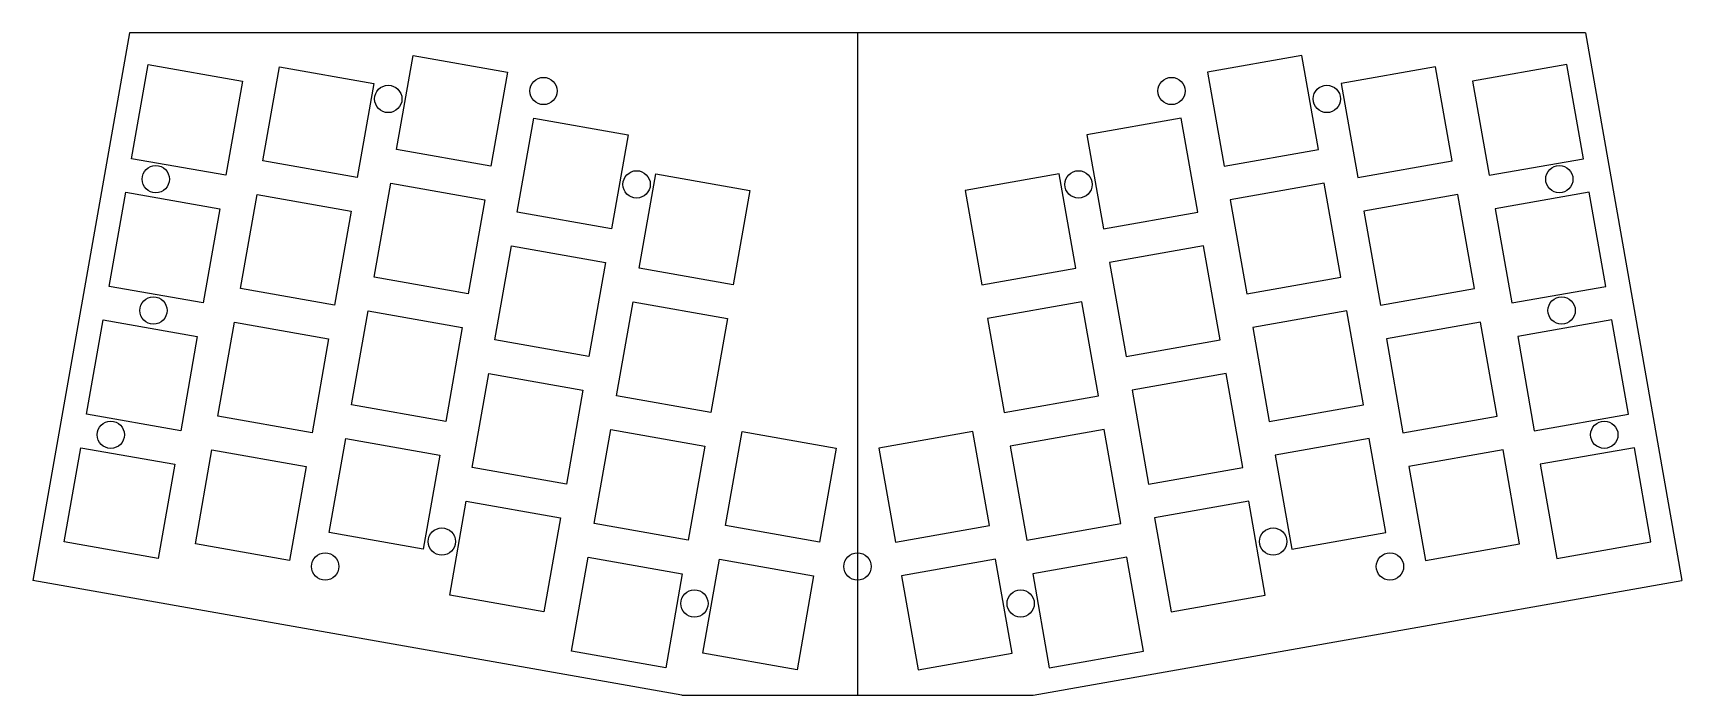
# Model space of a CAD drawing. Header units: millimetres. Extents: x 164 to 406, y 161 to 258.
import ezdxf

# ---------------------------------------------------------------- set-up
doc = ezdxf.new("R2010")
doc.units = ezdxf.units.MM
doc.layers.get('0').update_dxf_attribs({"color": 6})
doc.layers.add('circles', color=2, linetype='Continuous')

msp = doc.modelspace()

# ---------------------------------------------------------------- linework, layer by layer
for p, q in [((178.46, 258.29), (164.31, 178.05)), ((391.74, 258.29), (178.46, 258.29)), ((285.1, 258.29), (285.1, 161.29)), ((391.74, 258.29), (405.88, 178.05)), ((259.38, 161.29), (164.31, 178.05)), ((310.81, 161.29), (405.88, 178.05)), ((259.38, 161.29), (310.81, 161.29))]:
    msp.add_line(p, q)
for points in [[(192.55, 237.44), (178.76, 239.87), (181.19, 253.66), (194.98, 251.23)], [(231.37, 238.78), (217.58, 241.21), (220.02, 255), (233.8, 252.57)], [(338.82, 238.78), (352.61, 241.21), (350.18, 255), (336.39, 252.57)], [(377.64, 237.44), (391.43, 239.87), (389, 253.66), (375.21, 251.23)], [(211.79, 237.13), (198, 239.56), (200.43, 253.35), (214.22, 250.91)], [(358.4, 237.13), (372.19, 239.56), (369.76, 253.35), (355.97, 250.91)], [(249.05, 229.6), (235.26, 232.03), (237.69, 245.82), (251.48, 243.39)], [(321.14, 229.6), (334.93, 232.03), (332.5, 245.82), (318.71, 243.39)], [(266.89, 221.41), (253.11, 223.84), (255.54, 237.63), (269.33, 235.2)], [(303.3, 221.41), (317.08, 223.84), (314.65, 237.63), (300.87, 235.2)], [(189.25, 218.73), (175.46, 221.16), (177.89, 234.95), (191.68, 232.52)], [(208.49, 218.42), (194.7, 220.85), (197.13, 234.63), (210.92, 232.2)], [(228.07, 220.07), (214.29, 222.5), (216.72, 236.29), (230.5, 233.86)], [(342.12, 220.07), (355.91, 222.5), (353.47, 236.29), (339.69, 233.86)], [(361.7, 218.42), (375.49, 220.85), (373.06, 234.63), (359.27, 232.2)], [(380.94, 218.73), (394.73, 221.16), (392.3, 234.95), (378.51, 232.52)], [(245.75, 210.89), (231.96, 213.32), (234.39, 227.11), (248.18, 224.68)], [(324.44, 210.89), (338.23, 213.32), (335.8, 227.11), (322.01, 224.68)], [(224.77, 201.36), (210.99, 203.79), (213.42, 217.58), (227.2, 215.15)], [(263.6, 202.7), (249.81, 205.13), (252.24, 218.92), (266.03, 216.48)], [(306.6, 202.7), (320.38, 205.13), (317.95, 218.92), (304.16, 216.48)], [(345.42, 201.36), (359.21, 203.79), (356.77, 217.58), (342.99, 215.15)], [(185.95, 200.02), (172.16, 202.45), (174.59, 216.24), (188.38, 213.81)], [(205.19, 199.7), (191.4, 202.14), (193.83, 215.92), (207.62, 213.49)], [(365, 199.7), (378.79, 202.14), (376.36, 215.92), (362.57, 213.49)], [(384.24, 200.02), (398.03, 202.45), (395.6, 216.24), (381.81, 213.81)], [(242.45, 192.18), (228.66, 194.61), (231.09, 208.4), (244.88, 205.97)], [(327.74, 192.18), (341.53, 194.61), (339.1, 208.4), (325.31, 205.97)], [(221.47, 182.65), (207.69, 185.08), (210.12, 198.87), (223.9, 196.43)], [(260.3, 183.99), (246.51, 186.42), (248.94, 200.2), (262.73, 197.77)], [(279.54, 183.68), (265.75, 186.11), (268.18, 199.9), (281.97, 197.47)], [(290.66, 183.68), (304.44, 186.11), (302.01, 199.9), (288.22, 197.47)], [(309.9, 183.99), (323.68, 186.42), (321.25, 200.2), (307.46, 197.77)], [(348.72, 182.65), (362.5, 185.08), (360.07, 198.87), (346.29, 196.43)], [(182.65, 181.31), (168.86, 183.74), (171.3, 197.53), (185.08, 195.1)], [(201.89, 180.99), (188.1, 183.42), (190.53, 197.21), (204.32, 194.78)], [(368.3, 180.99), (382.09, 183.42), (379.66, 197.21), (365.87, 194.78)], [(387.54, 181.31), (401.33, 183.74), (398.9, 197.53), (385.11, 195.1)], [(239.15, 173.47), (225.36, 175.9), (227.79, 189.69), (241.58, 187.26)], [(331.04, 173.47), (344.83, 175.9), (342.4, 189.69), (328.61, 187.26)], [(257, 165.27), (243.21, 167.71), (245.64, 181.49), (259.43, 179.06)], [(276.24, 164.97), (262.45, 167.4), (264.88, 181.19), (278.67, 178.76)], [(293.96, 164.97), (307.74, 167.4), (305.31, 181.19), (291.52, 178.76)], [(313.19, 165.27), (326.98, 167.71), (324.55, 181.49), (310.76, 179.06)]]:
    msp.add_lwpolyline(points, close=True)
at = {"layer": 'circles'}
for centre in [(239.1, 249.79), (331.1, 249.79), (216.36, 248.62), (353.84, 248.62), (182.29, 236.86), (252.74, 236.11), (317.46, 236.11), (387.91, 236.86), (181.95, 217.62), (388.25, 217.62), (175.7, 199.43), (394.5, 199.43), (224.21, 183.77), (345.99, 183.77), (207.1, 180.11), (285.1, 180.11), (363.1, 180.11), (261.2, 174.71), (309, 174.71)]:
    msp.add_circle(centre, 2, dxfattribs=at)

doc.saveas('drawing.dxf')
